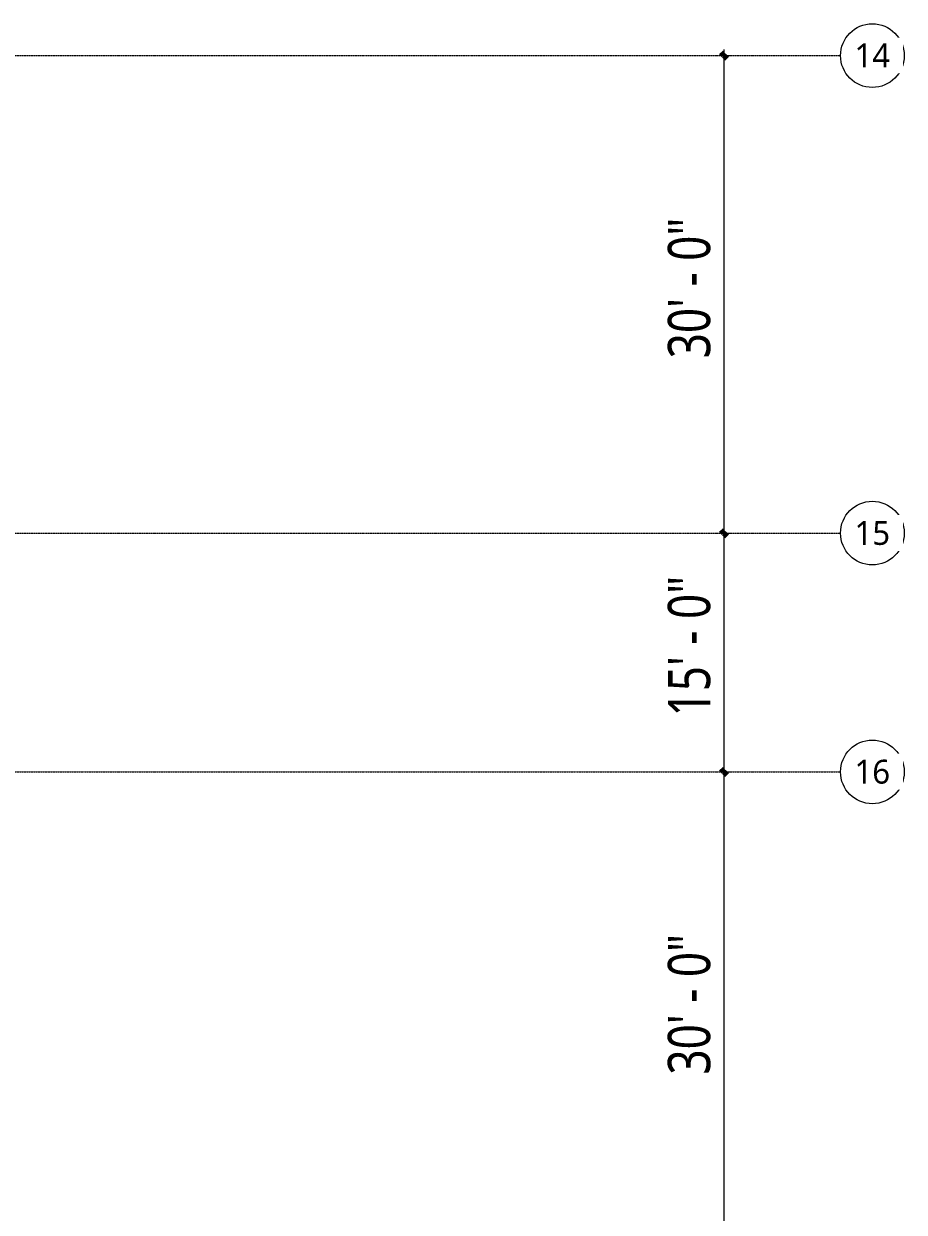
# Model space of a CAD drawing. Header units: inches. Extents: x -1714 to 6424, y -1550 to 970.
# Drawn here: x 1321 to 1984, y -205 to 691 of the extents above; entities that cross this region are included whole.
import ezdxf

# ---------------------------------------------------------------- set-up
doc = ezdxf.new("R2010")
doc.units = ezdxf.units.IN
doc.header["$MEASUREMENT"] = 0
doc.linetypes.add('Grid Line 1_2_', pattern=[0.875, 0.5, -0.125, 0.125, -0.125])
for name, color, linetype, lineweight in [('A-ANNO-DIMS', 211, 'Continuous', 9), ('A-ANNO-DIMS-96', 211, 'Continuous', 9), ('S-GRID', 1, 'Continuous', 9), ('S-GRID-IDEN', 1, 'Continuous', 9)]:
    doc.layers.add(name, color=color, linetype=linetype, lineweight=lineweight)
doc.styles.add('Trebuchet MS_2', font='trebuc.ttf', dxfattribs={"height": 18})
doc.styles.add('Trebuchet MS_3', font='trebuc.ttf', dxfattribs={"width": 0.8, "height": 31.875})
doc.dimstyles.new('Linear_-_3_32__Trebuchet_MS_2', dxfattribs={"dimscale": 12, "dimtxt": 32.86156, "dimasz": 0.375, "dimexe": 0.5, "dimexo": 0.5, "dimgap": 0.125, "dimtad": 1, "dimdec": 4, "dimrnd": 0.0625, "dimzin": 3, "dimdsep": 46, "dimlunit": 4, "dimtxsty": 'Trebuchet MS_3', "dimblk1": 'OBLIQUE', "dimblk2": 'OBLIQUE', "dimsah": 1, "dimcen": 0.09, "dimdle": 0.375, "dimazin": 0, "dimtfac": 1, "dimtdec": 4, "dimtix": 1, "dimtmove": 0, "dimatfit": 3, "dimfxl": 1, "dimtvp": 1, "dimfrac": 2, "dimtolj": 1, "dimtzin": 0, "dimarcsym": 2})

# ---------------------------------------------------------------- blocks, each defined once
blk = doc.blocks.new('Grid - Grid Head - Circle-50561-L1 - Architectural')
at = {"layer": 'S-GRID-IDEN'}
blk.add_circle((0, 0), 0.25, dxfattribs=at)
blk = doc.blocks.new('DIMBLOCK1-L1 - Architectural')
at = {"layer": 'A-ANNO-DIMS-96'}
for p, q in [((1848.52, 667.21), (1845.7, 667.21)), ((1848.52, 671.71), (1848.52, 307.21)), ((1848.52, 667.21), (1854.52, 667.21)), ((1848.52, 307.21), (1845.7, 307.21)), ((1848.52, 307.21), (1854.52, 307.21))]:
    blk.add_line(p, q, dxfattribs=at)
at = {"layer": 'A-ANNO-DIMS-96', "lineweight": 70}
for p, q in [((1848.52, 667.21), (1846.27, 669.46)), ((1848.52, 667.21), (1850.77, 664.96)), ((1848.52, 307.21), (1846.27, 309.46)), ((1848.52, 307.21), (1850.77, 304.96))]:
    blk.add_line(p, q, dxfattribs=at)
at = {"layer": 'A-ANNO-DIMS-96', "color": 0, "insert": (1806.23, 439.03), "char_height": 31.875, "width": 115.6281, "attachment_point": 1, "rotation": 90, "line_spacing_factor": 1.048425, "style": 'Trebuchet MS_3'}
blk.add_mtext('30\' - 0"', dxfattribs=at)
blk = doc.blocks.new('_Oblique')
at = {"color": 0, "linetype": 'ByBlock', "lineweight": -2}
blk.add_line((-0.5, -0.5), (0.5, 0.5), dxfattribs=at)
blk = doc.blocks.new('DIMBLOCK2-L1 - Architectural')
at = {"layer": 'A-ANNO-DIMS-96'}
for p, q in [((1848.52, 307.21), (1845.7, 307.21)), ((1848.52, 307.21), (1848.52, 127.21)), ((1848.52, 307.21), (1854.52, 307.21)), ((1848.52, 127.21), (1845.7, 127.21)), ((1848.52, 127.21), (1854.52, 127.21))]:
    blk.add_line(p, q, dxfattribs=at)
at = {"layer": 'A-ANNO-DIMS-96', "lineweight": 70}
for p, q in [((1848.52, 307.21), (1846.27, 309.46)), ((1848.52, 307.21), (1850.77, 304.96)), ((1848.52, 127.21), (1846.27, 129.46)), ((1848.52, 127.21), (1850.77, 124.96))]:
    blk.add_line(p, q, dxfattribs=at)
at = {"layer": 'A-ANNO-DIMS-96', "color": 0, "insert": (1806.23, 169.03), "char_height": 31.875, "width": 115.6281, "attachment_point": 1, "rotation": 90, "line_spacing_factor": 1.048425, "style": 'Trebuchet MS_3'}
blk.add_mtext('15\' - 0"', dxfattribs=at)
blk = doc.blocks.new('DIMBLOCK3-L1 - Architectural')
at = {"layer": 'A-ANNO-DIMS-96'}
for p, q in [((1848.52, 127.21), (1845.7, 127.21)), ((1848.52, 127.21), (1848.52, -232.79)), ((1848.52, 127.21), (1854.52, 127.21)), ((1848.52, -232.79), (1845.7, -232.79)), ((1848.52, -232.79), (1854.52, -232.79))]:
    blk.add_line(p, q, dxfattribs=at)
at = {"layer": 'A-ANNO-DIMS-96', "lineweight": 70}
for p, q in [((1848.52, 127.21), (1846.27, 129.46)), ((1848.52, 127.21), (1850.77, 124.96)), ((1848.52, -232.79), (1846.27, -230.54)), ((1848.52, -232.79), (1850.77, -235.04))]:
    blk.add_line(p, q, dxfattribs=at)
at = {"layer": 'A-ANNO-DIMS-96', "color": 0, "insert": (1806.23, -100.97), "char_height": 31.875, "width": 115.6281, "attachment_point": 1, "rotation": 90, "line_spacing_factor": 1.048425, "style": 'Trebuchet MS_3'}
blk.add_mtext('30\' - 0"', dxfattribs=at)

msp = doc.modelspace()

# ---------------------------------------------------------------- linework, layer by layer
at = {"layer": 'S-GRID', "linetype": 'Grid Line 1_2_'}
for p, q in [((-1714.24651, 667.21004), (1936.33324, 667.21004)), ((-1714.24651, 307.21004), (1936.33324, 307.21004)), ((-1714.24651, 127.21004), (1936.33324, 127.21004))]:
    msp.add_line(p, q, dxfattribs=at)

# ---------------------------------------------------------------- block references
at = {"layer": 'S-GRID-IDEN', "xscale": 95.99999999999994, "yscale": 95.99999999999994, "zscale": 95.99999999999994, "rotation": 269.9999999999994}
for p in [(1960.33324, 667.21004), (1960.33324, 307.21004), (1960.33324, 127.21004)]:
    msp.add_blockref('Grid - Grid Head - Circle-50561-L1 - Architectural', p, dxfattribs=at)

# ---------------------------------------------------------------- dimensions: what is measured, and where the dimension line sits
at = {"layer": 'A-ANNO-DIMS'}
for base, p1, p2, override, picture, middle in [((1848.5161, 307.21004), (1851.69808, 667.21004), (1851.69808, 307.21004), {"dimpost": '<>', "dimfxl": 360}, 'DIMBLOCK1-L1 - Architectural', (1830.79956, 487.21004)), ((1848.5161, 127.21004), (1851.69808, 307.21004), (1851.69808, 127.21004), {"dimpost": '<>', "dimfxl": 180}, 'DIMBLOCK2-L1 - Architectural', (1830.79956, 217.21004)), ((1848.5161, -232.78996), (1851.69808, 127.21004), (1851.69808, -232.78996), {"dimpost": '<>', "dimfxl": 360}, 'DIMBLOCK3-L1 - Architectural', (1830.79956, -52.78996))]:
    dim = msp.add_linear_dim(base=base, p1=p1, p2=p2, angle=90, dimstyle='Linear_-_3_32__Trebuchet_MS_2', override=override, dxfattribs=at)
    dim.commit()
    dim.dimension.update_dxf_attribs({"geometry": picture, "text_midpoint": middle})

# ---------------------------------------------------------------- next in the draw order: texts
at = {"layer": 'S-GRID-IDEN', "char_height": 18, "width": 32.118, "attachment_point": 1, "style": 'Trebuchet MS_2', "bg_fill": 3, "box_fill_scale": 1.25, "bg_fill_color": 256, "bg_fill_true_color": 13158600, "bg_fill_transparency": 0}
for s, insert in [('14', (1946.85622, 676.33867)), ('15', (1946.85622, 316.33867)), ('16', (1946.85622, 136.33867))]:
    msp.add_mtext(s, dxfattribs=dict(at, insert=insert))

doc.saveas('drawing.dxf')
